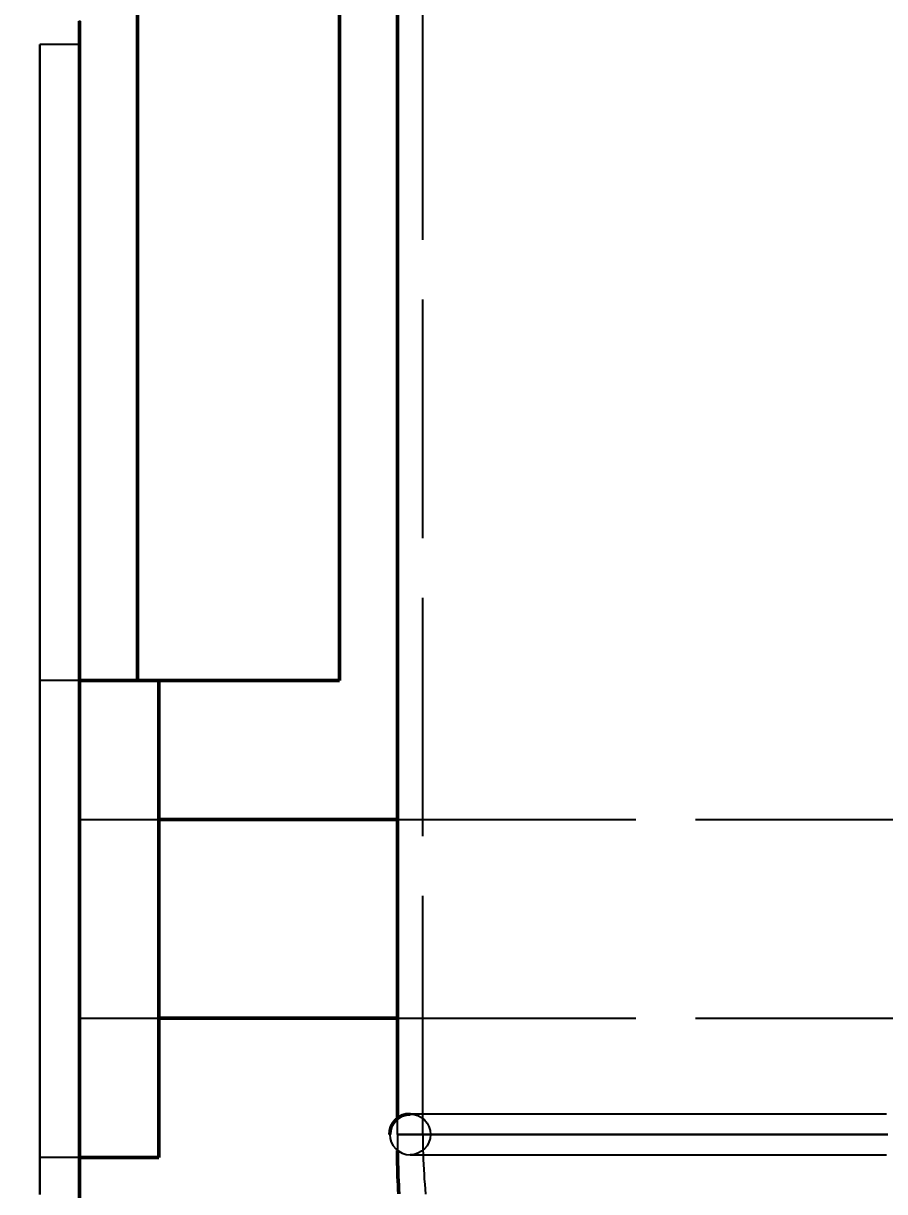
# Model space of a CAD drawing. Header units: millimetres. Extents: x 0 to 594, y 0 to 420.
# Drawn here: x 71.29 to 82.13, y 266.57 to 281.26 of the extents above; entities that cross this region are included whole.
import ezdxf

# ---------------------------------------------------------------- set-up
doc = ezdxf.new("R2010")
doc.units = ezdxf.units.MM
doc.linetypes.add('ISO02-TRAZOS', pattern=[3.75, 3, -0.75])
for name, color, linetype, lineweight in [('01-VISIBLE', 7, 'CONTINUOUS', 50), ('02-OCULTA', 4, 'ISO02-TRAZOS', 25), ('04-COTA', 3, 'CONTINUOUS', 25)]:
    doc.layers.add(name, color=color, linetype=linetype, lineweight=lineweight)
doc.styles.add('ISO3098', font='isocpeur.ttf')
doc.dimstyles.new('FLAMA-ISO', dxfattribs={"dimtxt": 3.5, "dimasz": 3, "dimexe": 2, "dimexo": 1, "dimgap": 1, "dimtad": 1, "dimdec": 1, "dimtxsty": 'ISO3098', "dimcen": 2.5, "dimclrd": 3, "dimclre": 3, "dimclrt": 3, "dimazin": 3, "dimtfac": 1, "dimtmove": 0, "dimatfit": 3, "dimlwd": 25, "dimlwe": 25})

msp = doc.modelspace()

# ---------------------------------------------------------------- linework, layer by layer
at = {"layer": '01-VISIBLE'}
for p, q in [((76, 267.49), (76, 287.74)), ((72.73, 273), (72.73, 287.7)), ((75.27, 273), (75.27, 287.7)), ((73, 273), (72, 273)), ((73, 271.25), (76, 271.25)), ((73, 268.75), (76, 268.75)), ((73, 267), (72, 267))]:
    msp.add_line(p, q, dxfattribs=at)
for points in [[(72, 266.494), (72, 266.588), (72, 266.682), (72, 266.776), (72, 266.871), (72, 266.965), (72, 267.059), (72, 267.153), (72, 267.248), (72, 267.342), (72, 267.436), (72, 267.53), (72, 267.625), (72, 267.719), (72, 267.813), (72, 267.907), (72, 268.002), (72, 268.096), (72, 268.19), (72, 268.284), (72, 268.379), (72, 268.473), (72, 268.567), (72, 268.661), (72, 268.756), (72, 268.85), (72, 268.944), (72, 269.038), (72, 269.133), (72, 269.227), (72, 269.321), (72, 269.415), (72, 269.51), (72, 269.604), (72, 269.698), (72, 269.792), (72, 269.887), (72, 269.981), (72, 270.075), (72, 270.169), (72, 270.264), (72, 270.358), (72, 270.452), (72, 270.546), (72, 270.641), (72, 270.735), (72, 270.829), (72, 270.923), (72, 271.018), (72, 271.112), (72, 271.206), (72, 271.3), (72, 271.395), (72, 271.489), (72, 271.583), (72, 271.677), (72, 271.772), (72, 271.866), (72, 271.96), (72, 272.054), (72, 272.149), (72, 272.243), (72, 272.337), (72, 272.431), (72, 272.526), (72, 272.62), (72, 272.714), (72, 272.808), (72, 272.903), (72, 272.997), (72, 273.091), (72, 273.185), (72, 273.28), (72, 273.374), (72, 273.468), (72, 273.562), (72, 273.657), (72, 273.751), (72, 273.845), (72, 273.939), (72, 274.034), (72, 274.128), (72, 274.222), (72, 274.316), (72, 274.411), (72, 274.505), (72, 274.599), (72, 274.693), (72, 274.788), (72, 274.882), (72, 274.976), (72, 275.07), (72, 275.165), (72, 275.259), (72, 275.353), (72, 275.447), (72, 275.542), (72, 275.636), (72, 275.73), (72, 275.824), (72, 275.919), (72, 276.013), (72, 276.107), (72, 276.201), (72, 276.296), (72, 276.39), (72, 276.484), (72, 276.578), (72, 276.673), (72, 276.767), (72, 276.861), (72, 276.955), (72, 277.05), (72, 277.144), (72, 277.238), (72, 277.332), (72, 277.427), (72, 277.521), (72, 277.615), (72, 277.709), (72, 277.804), (72, 277.898), (72, 277.992), (72, 278.086), (72, 278.181), (72, 278.275), (72, 278.369), (72, 278.463), (72, 278.558), (72, 278.652), (72, 278.746), (72, 278.84), (72, 278.935), (72, 279.029), (72, 279.123), (72, 279.217), (72, 279.312), (72, 279.406), (72, 279.5), (72, 279.594), (72, 279.689), (72, 279.783), (72, 279.877), (72, 279.971), (72, 280.066), (72, 280.16), (72, 280.254), (72, 280.348), (72, 280.443), (72, 280.537), (72, 280.631), (72, 280.725), (72, 280.82), (72, 280.914), (72, 281.008), (72, 281.102), (72, 281.197), (72, 281.291)], [(72.73, 273), (72.781, 273), (72.832, 273), (72.882, 273), (72.933, 273), (72.984, 273), (73.035, 273), (73.086, 273), (73.136, 273), (73.187, 273), (73.238, 273), (73.289, 273), (73.34, 273), (73.39, 273), (73.441, 273), (73.492, 273), (73.543, 273), (73.594, 273), (73.644, 273), (73.695, 273), (73.746, 273), (73.797, 273), (73.848, 273), (73.898, 273), (73.949, 273), (74, 273), (74.051, 273), (74.102, 273), (74.152, 273), (74.203, 273), (74.254, 273), (74.305, 273), (74.356, 273), (74.406, 273), (74.457, 273), (74.508, 273), (74.559, 273), (74.61, 273), (74.66, 273), (74.711, 273), (74.762, 273), (74.813, 273), (74.864, 273), (74.914, 273), (74.965, 273), (75.016, 273), (75.067, 273), (75.118, 273), (75.168, 273), (75.219, 273), (75.27, 273)], [(73, 267), (73, 267.05), (73, 267.1), (73, 267.15), (73, 267.2), (73, 267.25), (73, 267.3), (73, 267.35), (73, 267.4), (73, 267.45), (73, 267.5), (73, 267.55), (73, 267.6), (73, 267.65), (73, 267.7), (73, 267.75), (73, 267.8), (73, 267.85), (73, 267.9), (73, 267.95), (73, 268), (73, 268.05), (73, 268.1), (73, 268.15), (73, 268.2), (73, 268.25), (73, 268.3), (73, 268.35), (73, 268.4), (73, 268.45), (73, 268.5), (73, 268.55), (73, 268.6), (73, 268.65), (73, 268.7), (73, 268.75), (73, 268.8), (73, 268.85), (73, 268.9), (73, 268.95), (73, 269), (73, 269.05), (73, 269.1), (73, 269.15), (73, 269.2), (73, 269.25), (73, 269.3), (73, 269.35), (73, 269.4), (73, 269.45), (73, 269.5), (73, 269.55), (73, 269.6), (73, 269.65), (73, 269.7), (73, 269.75), (73, 269.8), (73, 269.85), (73, 269.9), (73, 269.95), (73, 270), (73, 270.05), (73, 270.1), (73, 270.15), (73, 270.2), (73, 270.25), (73, 270.3), (73, 270.35), (73, 270.4), (73, 270.45), (73, 270.5), (73, 270.55), (73, 270.6), (73, 270.65), (73, 270.7), (73, 270.75), (73, 270.8), (73, 270.85), (73, 270.9), (73, 270.95), (73, 271), (73, 271.05), (73, 271.1), (73, 271.15), (73, 271.2), (73, 271.25), (73, 271.3), (73, 271.35), (73, 271.4), (73, 271.45), (73, 271.5), (73, 271.55), (73, 271.6), (73, 271.65), (73, 271.7), (73, 271.75), (73, 271.8), (73, 271.85), (73, 271.9), (73, 271.95), (73, 272), (73, 272.05), (73, 272.1), (73, 272.15), (73, 272.2), (73, 272.25), (73, 272.3), (73, 272.35), (73, 272.4), (73, 272.45), (73, 272.5), (73, 272.55), (73, 272.6), (73, 272.65), (73, 272.7), (73, 272.75), (73, 272.8), (73, 272.85), (73, 272.9), (73, 272.95), (73, 273)], [(76.16, 267.546), (76.11, 267.541), (76.062, 267.527), (76.018, 267.503), (75.979, 267.471), (75.947, 267.432), (75.923, 267.388), (75.909, 267.34), (75.904, 267.29)], [(76.001, 267.089), (76.002, 267.034), (76.002, 266.979), (76.003, 266.925), (76.004, 266.87), (76.006, 266.815), (76.007, 266.76), (76.01, 266.705), (76.012, 266.651), (76.016, 266.596), (76.02, 266.541)]]:
    msp.add_lwpolyline(points, dxfattribs=at)
at = {"layer": '02-OCULTA'}
for p, q in [((76.32, 267.29), (76.32, 344.3)), ((72, 281), (71.5, 281)), ((72, 273), (71.5, 273)), ((72, 271.25), (73, 271.25)), ((76, 271.25), (115, 271.25)), ((72, 268.75), (73, 268.75)), ((76, 268.75), (115, 268.75)), ((76, 267.29), (76, 267.49)), ((72, 267), (71.5, 267))]:
    msp.add_line(p, q, dxfattribs=at)
for points in [[(72, 281.3), (72, 281.2), (72, 281.1), (72, 281), (72, 280.9), (72, 280.8), (72, 280.7), (72, 280.6), (72, 280.5), (72, 280.4), (72, 280.3), (72, 280.2), (72, 280.1), (72, 280), (72, 279.9), (72, 279.8), (72, 279.7), (72, 279.6), (72, 279.5), (72, 279.4), (72, 279.3), (72, 279.2), (72, 279.1), (72, 279), (72, 278.9), (72, 278.8), (72, 278.7), (72, 278.6), (72, 278.5), (72, 278.4), (72, 278.3), (72, 278.2), (72, 278.1), (72, 278), (72, 277.9), (72, 277.8), (72, 277.7), (72, 277.6), (72, 277.5), (72, 277.4), (72, 277.3), (72, 277.2), (72, 277.1), (72, 277), (72, 276.9), (72, 276.8), (72, 276.7), (72, 276.6), (72, 276.5), (72, 276.4), (72, 276.3), (72, 276.2), (72, 276.1), (72, 276), (72, 275.9), (72, 275.8), (72, 275.7), (72, 275.6), (72, 275.5), (72, 275.4), (72, 275.3), (72, 275.2), (72, 275.1), (72, 275), (72, 274.9), (72, 274.8), (72, 274.7), (72, 274.6), (72, 274.5), (72, 274.4), (72, 274.3), (72, 274.2), (72, 274.1), (72, 274), (72, 273.9), (72, 273.8), (72, 273.7), (72, 273.6), (72, 273.5), (72, 273.4), (72, 273.3), (72, 273.2), (72, 273.1), (72, 273), (72, 272.9), (72, 272.8), (72, 272.7), (72, 272.6), (72, 272.5), (72, 272.4), (72, 272.3), (72, 272.2), (72, 272.1), (72, 272), (72, 271.9), (72, 271.8), (72, 271.7), (72, 271.6), (72, 271.5), (72, 271.4), (72, 271.3), (72, 271.2), (72, 271.1), (72, 271), (72, 270.9), (72, 270.8), (72, 270.7), (72, 270.6), (72, 270.5), (72, 270.4), (72, 270.3), (72, 270.2), (72, 270.1), (72, 270), (72, 269.9), (72, 269.8), (72, 269.7), (72, 269.6), (72, 269.5), (72, 269.4), (72, 269.3), (72, 269.2), (72, 269.1), (72, 269), (72, 268.9), (72, 268.8), (72, 268.7), (72, 268.6), (72, 268.5), (72, 268.4), (72, 268.3), (72, 268.2), (72, 268.1), (72, 268), (72, 267.9), (72, 267.8), (72, 267.7), (72, 267.6), (72, 267.5), (72, 267.4), (72, 267.3), (72, 267.2), (72, 267.1), (72, 267), (72, 266.9), (72, 266.8), (72, 266.7), (72, 266.6), (72, 266.5)], [(71.5, 266.535), (71.5, 266.59), (71.5, 266.645), (71.5, 266.7), (71.5, 266.755), (71.5, 266.81), (71.5, 266.865), (71.5, 266.92), (71.5, 266.975), (71.5, 267.03), (71.5, 267.085), (71.5, 267.14), (71.5, 267.195), (71.5, 267.25), (71.5, 267.305), (71.5, 267.36), (71.5, 267.415), (71.5, 267.47), (71.5, 267.525), (71.5, 267.58), (71.5, 267.635), (71.5, 267.69), (71.5, 267.745), (71.5, 267.8), (71.5, 267.855), (71.5, 267.91), (71.5, 267.965), (71.5, 268.02), (71.5, 268.075), (71.5, 268.13), (71.5, 268.185), (71.5, 268.24), (71.5, 268.295), (71.5, 268.35), (71.5, 268.405), (71.5, 268.46), (71.5, 268.515), (71.5, 268.57), (71.5, 268.625), (71.5, 268.68), (71.5, 268.735), (71.5, 268.79), (71.5, 268.845), (71.5, 268.9), (71.5, 268.955), (71.5, 269.01), (71.5, 269.065), (71.5, 269.12), (71.5, 269.175), (71.5, 269.23), (71.5, 269.285), (71.5, 269.34), (71.5, 269.395), (71.5, 269.45), (71.5, 269.505), (71.5, 269.56), (71.5, 269.615), (71.5, 269.67), (71.5, 269.725), (71.5, 269.78), (71.5, 269.835), (71.5, 269.89), (71.5, 269.945), (71.5, 270), (71.5, 270.055), (71.5, 270.11), (71.5, 270.165), (71.5, 270.22), (71.5, 270.275), (71.5, 270.33), (71.5, 270.385), (71.5, 270.44), (71.5, 270.495), (71.5, 270.55), (71.5, 270.605), (71.5, 270.66), (71.5, 270.715), (71.5, 270.77), (71.5, 270.825), (71.5, 270.88), (71.5, 270.935), (71.5, 270.99), (71.5, 271.045), (71.5, 271.1), (71.5, 271.155), (71.5, 271.21), (71.5, 271.265), (71.5, 271.32), (71.5, 271.375), (71.5, 271.43), (71.5, 271.485), (71.5, 271.54), (71.5, 271.595), (71.5, 271.65), (71.5, 271.705), (71.5, 271.76), (71.5, 271.815), (71.5, 271.87), (71.5, 271.925), (71.5, 271.98), (71.5, 272.035), (71.5, 272.09), (71.5, 272.145), (71.5, 272.2), (71.5, 272.255), (71.5, 272.31), (71.5, 272.365), (71.5, 272.42), (71.5, 272.475), (71.5, 272.53), (71.5, 272.585), (71.5, 272.64), (71.5, 272.695), (71.5, 272.75), (71.5, 272.805), (71.5, 272.86), (71.5, 272.915), (71.5, 272.97), (71.5, 273.025), (71.5, 273.08), (71.5, 273.135), (71.5, 273.19), (71.5, 273.245), (71.5, 273.3), (71.5, 273.355), (71.5, 273.41), (71.5, 273.465), (71.5, 273.52), (71.5, 273.575), (71.5, 273.63), (71.5, 273.685), (71.5, 273.74), (71.5, 273.795), (71.5, 273.85), (71.5, 273.905), (71.5, 273.96), (71.5, 274.015), (71.5, 274.07), (71.5, 274.125), (71.5, 274.18), (71.5, 274.235), (71.5, 274.29), (71.5, 274.345), (71.5, 274.4), (71.5, 274.455), (71.5, 274.51), (71.5, 274.565), (71.5, 274.62), (71.5, 274.675), (71.5, 274.73), (71.5, 274.785), (71.5, 274.84), (71.5, 274.895), (71.5, 274.95), (71.5, 275.005), (71.5, 275.06), (71.5, 275.115), (71.5, 275.17), (71.5, 275.225), (71.5, 275.28), (71.5, 275.335), (71.5, 275.39), (71.5, 275.445), (71.5, 275.5), (71.5, 275.555), (71.5, 275.61), (71.5, 275.665), (71.5, 275.72), (71.5, 275.775), (71.5, 275.83), (71.5, 275.885), (71.5, 275.94), (71.5, 275.995), (71.5, 276.05), (71.5, 276.105), (71.5, 276.16), (71.5, 276.215), (71.5, 276.27), (71.5, 276.325), (71.5, 276.38), (71.5, 276.435), (71.5, 276.49), (71.5, 276.545), (71.5, 276.6), (71.5, 276.655), (71.5, 276.71), (71.5, 276.765), (71.5, 276.82), (71.5, 276.875), (71.5, 276.93), (71.5, 276.985), (71.5, 277.04), (71.5, 277.095), (71.5, 277.15), (71.5, 277.205), (71.5, 277.26), (71.5, 277.315), (71.5, 277.37), (71.5, 277.425), (71.5, 277.48), (71.5, 277.535), (71.5, 277.59), (71.5, 277.645), (71.5, 277.7), (71.5, 277.755), (71.5, 277.81), (71.5, 277.865), (71.5, 277.92), (71.5, 277.975), (71.5, 278.03), (71.5, 278.085), (71.5, 278.14), (71.5, 278.195), (71.5, 278.25), (71.5, 278.305), (71.5, 278.36), (71.5, 278.415), (71.5, 278.47), (71.5, 278.525), (71.5, 278.58), (71.5, 278.635), (71.5, 278.69), (71.5, 278.745), (71.5, 278.8), (71.5, 278.855), (71.5, 278.91), (71.5, 278.965), (71.5, 279.02), (71.5, 279.075), (71.5, 279.13), (71.5, 279.185), (71.5, 279.24), (71.5, 279.295), (71.5, 279.35), (71.5, 279.405), (71.5, 279.46), (71.5, 279.515), (71.5, 279.57), (71.5, 279.625), (71.5, 279.68), (71.5, 279.735), (71.5, 279.79), (71.5, 279.845), (71.5, 279.9), (71.5, 279.955), (71.5, 280.01), (71.5, 280.065), (71.5, 280.12), (71.5, 280.175), (71.5, 280.23), (71.5, 280.285), (71.5, 280.34), (71.5, 280.395), (71.5, 280.45), (71.5, 280.505), (71.5, 280.56), (71.5, 280.615), (71.5, 280.67), (71.5, 280.725), (71.5, 280.78), (71.5, 280.835), (71.5, 280.89), (71.5, 280.945), (71.5, 281)], [(71.5, 281), (71.5, 280.945), (71.5, 280.89), (71.5, 280.835), (71.5, 280.78), (71.5, 280.725), (71.5, 280.67), (71.5, 280.615), (71.5, 280.56), (71.5, 280.505), (71.5, 280.45), (71.5, 280.395), (71.5, 280.34), (71.5, 280.285), (71.5, 280.23), (71.5, 280.175), (71.5, 280.12), (71.5, 280.065), (71.5, 280.01), (71.5, 279.955), (71.5, 279.9), (71.5, 279.845), (71.5, 279.79), (71.5, 279.735), (71.5, 279.68), (71.5, 279.625), (71.5, 279.57), (71.5, 279.515), (71.5, 279.46), (71.5, 279.405), (71.5, 279.35), (71.5, 279.295), (71.5, 279.24), (71.5, 279.185), (71.5, 279.13), (71.5, 279.075), (71.5, 279.02), (71.5, 278.965), (71.5, 278.91), (71.5, 278.855), (71.5, 278.8), (71.5, 278.745), (71.5, 278.69), (71.5, 278.635), (71.5, 278.58), (71.5, 278.525), (71.5, 278.47), (71.5, 278.415), (71.5, 278.36), (71.5, 278.305), (71.5, 278.25), (71.5, 278.195), (71.5, 278.14), (71.5, 278.085), (71.5, 278.03), (71.5, 277.975), (71.5, 277.92), (71.5, 277.865), (71.5, 277.81), (71.5, 277.755), (71.5, 277.7), (71.5, 277.645), (71.5, 277.59), (71.5, 277.535), (71.5, 277.48), (71.5, 277.425), (71.5, 277.37), (71.5, 277.315), (71.5, 277.26), (71.5, 277.205), (71.5, 277.15), (71.5, 277.095), (71.5, 277.04), (71.5, 276.985), (71.5, 276.93), (71.5, 276.875), (71.5, 276.82), (71.5, 276.765), (71.5, 276.71), (71.5, 276.655), (71.5, 276.6), (71.5, 276.545), (71.5, 276.49), (71.5, 276.435), (71.5, 276.38), (71.5, 276.325), (71.5, 276.27), (71.5, 276.215), (71.5, 276.16), (71.5, 276.105), (71.5, 276.05), (71.5, 275.995), (71.5, 275.94), (71.5, 275.885), (71.5, 275.83), (71.5, 275.775), (71.5, 275.72), (71.5, 275.665), (71.5, 275.61), (71.5, 275.555), (71.5, 275.5), (71.5, 275.445), (71.5, 275.39), (71.5, 275.335), (71.5, 275.28), (71.5, 275.225), (71.5, 275.17), (71.5, 275.115), (71.5, 275.06), (71.5, 275.005), (71.5, 274.95), (71.5, 274.895), (71.5, 274.84), (71.5, 274.785), (71.5, 274.73), (71.5, 274.675), (71.5, 274.62), (71.5, 274.565), (71.5, 274.51), (71.5, 274.455), (71.5, 274.4), (71.5, 274.345), (71.5, 274.29), (71.5, 274.235), (71.5, 274.18), (71.5, 274.125), (71.5, 274.07), (71.5, 274.015), (71.5, 273.96), (71.5, 273.905), (71.5, 273.85), (71.5, 273.795), (71.5, 273.74), (71.5, 273.685), (71.5, 273.63), (71.5, 273.575), (71.5, 273.52), (71.5, 273.465), (71.5, 273.41), (71.5, 273.355), (71.5, 273.3), (71.5, 273.245), (71.5, 273.19), (71.5, 273.135), (71.5, 273.08), (71.5, 273.025), (71.5, 272.97), (71.5, 272.915), (71.5, 272.86), (71.5, 272.805), (71.5, 272.75), (71.5, 272.695), (71.5, 272.64), (71.5, 272.585), (71.5, 272.53), (71.5, 272.475), (71.5, 272.42), (71.5, 272.365), (71.5, 272.31), (71.5, 272.255), (71.5, 272.2), (71.5, 272.145), (71.5, 272.09), (71.5, 272.035), (71.5, 271.98), (71.5, 271.925), (71.5, 271.87), (71.5, 271.815), (71.5, 271.76), (71.5, 271.705), (71.5, 271.65), (71.5, 271.595), (71.5, 271.54), (71.5, 271.485), (71.5, 271.43), (71.5, 271.375), (71.5, 271.32), (71.5, 271.265), (71.5, 271.21), (71.5, 271.155), (71.5, 271.1), (71.5, 271.045), (71.5, 270.99), (71.5, 270.935), (71.5, 270.88), (71.5, 270.825), (71.5, 270.77), (71.5, 270.715), (71.5, 270.66), (71.5, 270.605), (71.5, 270.55), (71.5, 270.495), (71.5, 270.44), (71.5, 270.385), (71.5, 270.33), (71.5, 270.275), (71.5, 270.22), (71.5, 270.165), (71.5, 270.11), (71.5, 270.055), (71.5, 270), (71.5, 269.945), (71.5, 269.89), (71.5, 269.835), (71.5, 269.78), (71.5, 269.725), (71.5, 269.67), (71.5, 269.615), (71.5, 269.56), (71.5, 269.505), (71.5, 269.45), (71.5, 269.395), (71.5, 269.34), (71.5, 269.285), (71.5, 269.23), (71.5, 269.175), (71.5, 269.12), (71.5, 269.065), (71.5, 269.01), (71.5, 268.955), (71.5, 268.9), (71.5, 268.845), (71.5, 268.79), (71.5, 268.735), (71.5, 268.68), (71.5, 268.625), (71.5, 268.57), (71.5, 268.515), (71.5, 268.46), (71.5, 268.405), (71.5, 268.35), (71.5, 268.295), (71.5, 268.24), (71.5, 268.185), (71.5, 268.13), (71.5, 268.075), (71.5, 268.02), (71.5, 267.965), (71.5, 267.91), (71.5, 267.855), (71.5, 267.8), (71.5, 267.745), (71.5, 267.69), (71.5, 267.635), (71.5, 267.58), (71.5, 267.525), (71.5, 267.47), (71.5, 267.415), (71.5, 267.36), (71.5, 267.305), (71.5, 267.25), (71.5, 267.195), (71.5, 267.14), (71.5, 267.085), (71.5, 267.03), (71.5, 266.975), (71.5, 266.92), (71.5, 266.865), (71.5, 266.81), (71.5, 266.755), (71.5, 266.7), (71.5, 266.645), (71.5, 266.59), (71.5, 266.535)], [(72, 266.535), (72, 266.59), (72, 266.645), (72, 266.7), (72, 266.755), (72, 266.81), (72, 266.865), (72, 266.92), (72, 266.975), (72, 267.03), (72, 267.085), (72, 267.14), (72, 267.195), (72, 267.25), (72, 267.305), (72, 267.36), (72, 267.415), (72, 267.47), (72, 267.525), (72, 267.58), (72, 267.635), (72, 267.69), (72, 267.745), (72, 267.8), (72, 267.855), (72, 267.91), (72, 267.965), (72, 268.02), (72, 268.075), (72, 268.13), (72, 268.185), (72, 268.24), (72, 268.295), (72, 268.35), (72, 268.405), (72, 268.46), (72, 268.515), (72, 268.57), (72, 268.625), (72, 268.68), (72, 268.735), (72, 268.79), (72, 268.845), (72, 268.9), (72, 268.955), (72, 269.01), (72, 269.065), (72, 269.12), (72, 269.175), (72, 269.23), (72, 269.285), (72, 269.34), (72, 269.395), (72, 269.45), (72, 269.505), (72, 269.56), (72, 269.615), (72, 269.67), (72, 269.725), (72, 269.78), (72, 269.835), (72, 269.89), (72, 269.945), (72, 270), (72, 270.055), (72, 270.11), (72, 270.165), (72, 270.22), (72, 270.275), (72, 270.33), (72, 270.385), (72, 270.44), (72, 270.495), (72, 270.55), (72, 270.605), (72, 270.66), (72, 270.715), (72, 270.77), (72, 270.825), (72, 270.88), (72, 270.935), (72, 270.99), (72, 271.045), (72, 271.1), (72, 271.155), (72, 271.21), (72, 271.265), (72, 271.32), (72, 271.375), (72, 271.43), (72, 271.485), (72, 271.54), (72, 271.595), (72, 271.65), (72, 271.705), (72, 271.76), (72, 271.815), (72, 271.87), (72, 271.925), (72, 271.98), (72, 272.035), (72, 272.09), (72, 272.145), (72, 272.2), (72, 272.255), (72, 272.31), (72, 272.365), (72, 272.42), (72, 272.475), (72, 272.53), (72, 272.585), (72, 272.64), (72, 272.695), (72, 272.75), (72, 272.805), (72, 272.86), (72, 272.915), (72, 272.97), (72, 273.025), (72, 273.08), (72, 273.135), (72, 273.19), (72, 273.245), (72, 273.3), (72, 273.355), (72, 273.41), (72, 273.465), (72, 273.52), (72, 273.575), (72, 273.63), (72, 273.685), (72, 273.74), (72, 273.795), (72, 273.85), (72, 273.905), (72, 273.96), (72, 274.015), (72, 274.07), (72, 274.125), (72, 274.18), (72, 274.235), (72, 274.29), (72, 274.345), (72, 274.4), (72, 274.455), (72, 274.51), (72, 274.565), (72, 274.62), (72, 274.675), (72, 274.73), (72, 274.785), (72, 274.84), (72, 274.895), (72, 274.95), (72, 275.005), (72, 275.06), (72, 275.115), (72, 275.17), (72, 275.225), (72, 275.28), (72, 275.335), (72, 275.39), (72, 275.445), (72, 275.5), (72, 275.555), (72, 275.61), (72, 275.665), (72, 275.72), (72, 275.775), (72, 275.83), (72, 275.885), (72, 275.94), (72, 275.995), (72, 276.05), (72, 276.105), (72, 276.16), (72, 276.215), (72, 276.27), (72, 276.325), (72, 276.38), (72, 276.435), (72, 276.49), (72, 276.545), (72, 276.6), (72, 276.655), (72, 276.71), (72, 276.765), (72, 276.82), (72, 276.875), (72, 276.93), (72, 276.985), (72, 277.04), (72, 277.095), (72, 277.15), (72, 277.205), (72, 277.26), (72, 277.315), (72, 277.37), (72, 277.425), (72, 277.48), (72, 277.535), (72, 277.59), (72, 277.645), (72, 277.7), (72, 277.755), (72, 277.81), (72, 277.865), (72, 277.92), (72, 277.975), (72, 278.03), (72, 278.085), (72, 278.14), (72, 278.195), (72, 278.25), (72, 278.305), (72, 278.36), (72, 278.415), (72, 278.47), (72, 278.525), (72, 278.58), (72, 278.635), (72, 278.69), (72, 278.745), (72, 278.8), (72, 278.855), (72, 278.91), (72, 278.965), (72, 279.02), (72, 279.075), (72, 279.13), (72, 279.185), (72, 279.24), (72, 279.295), (72, 279.35), (72, 279.405), (72, 279.46), (72, 279.515), (72, 279.57), (72, 279.625), (72, 279.68), (72, 279.735), (72, 279.79), (72, 279.845), (72, 279.9), (72, 279.955), (72, 280.01), (72, 280.065), (72, 280.12), (72, 280.175), (72, 280.23), (72, 280.285), (72, 280.34), (72, 280.395), (72, 280.45), (72, 280.505), (72, 280.56), (72, 280.615), (72, 280.67), (72, 280.725), (72, 280.78), (72, 280.835), (72, 280.89), (72, 280.945), (72, 281)], [(72, 281), (72, 280.945), (72, 280.89), (72, 280.835), (72, 280.78), (72, 280.725), (72, 280.67), (72, 280.615), (72, 280.56), (72, 280.505), (72, 280.45), (72, 280.395), (72, 280.34), (72, 280.285), (72, 280.23), (72, 280.175), (72, 280.12), (72, 280.065), (72, 280.01), (72, 279.955), (72, 279.9), (72, 279.845), (72, 279.79), (72, 279.735), (72, 279.68), (72, 279.625), (72, 279.57), (72, 279.515), (72, 279.46), (72, 279.405), (72, 279.35), (72, 279.295), (72, 279.24), (72, 279.185), (72, 279.13), (72, 279.075), (72, 279.02), (72, 278.965), (72, 278.91), (72, 278.855), (72, 278.8), (72, 278.745), (72, 278.69), (72, 278.635), (72, 278.58), (72, 278.525), (72, 278.47), (72, 278.415), (72, 278.36), (72, 278.305), (72, 278.25), (72, 278.195), (72, 278.14), (72, 278.085), (72, 278.03), (72, 277.975), (72, 277.92), (72, 277.865), (72, 277.81), (72, 277.755), (72, 277.7), (72, 277.645), (72, 277.59), (72, 277.535), (72, 277.48), (72, 277.425), (72, 277.37), (72, 277.315), (72, 277.26), (72, 277.205), (72, 277.15), (72, 277.095), (72, 277.04), (72, 276.985), (72, 276.93), (72, 276.875), (72, 276.82), (72, 276.765), (72, 276.71), (72, 276.655), (72, 276.6), (72, 276.545), (72, 276.49), (72, 276.435), (72, 276.38), (72, 276.325), (72, 276.27), (72, 276.215), (72, 276.16), (72, 276.105), (72, 276.05), (72, 275.995), (72, 275.94), (72, 275.885), (72, 275.83), (72, 275.775), (72, 275.72), (72, 275.665), (72, 275.61), (72, 275.555), (72, 275.5), (72, 275.445), (72, 275.39), (72, 275.335), (72, 275.28), (72, 275.225), (72, 275.17), (72, 275.115), (72, 275.06), (72, 275.005), (72, 274.95), (72, 274.895), (72, 274.84), (72, 274.785), (72, 274.73), (72, 274.675), (72, 274.62), (72, 274.565), (72, 274.51), (72, 274.455), (72, 274.4), (72, 274.345), (72, 274.29), (72, 274.235), (72, 274.18), (72, 274.125), (72, 274.07), (72, 274.015), (72, 273.96), (72, 273.905), (72, 273.85), (72, 273.795), (72, 273.74), (72, 273.685), (72, 273.63), (72, 273.575), (72, 273.52), (72, 273.465), (72, 273.41), (72, 273.355), (72, 273.3), (72, 273.245), (72, 273.19), (72, 273.135), (72, 273.08), (72, 273.025), (72, 272.97), (72, 272.915), (72, 272.86), (72, 272.805), (72, 272.75), (72, 272.695), (72, 272.64), (72, 272.585), (72, 272.53), (72, 272.475), (72, 272.42), (72, 272.365), (72, 272.31), (72, 272.255), (72, 272.2), (72, 272.145), (72, 272.09), (72, 272.035), (72, 271.98), (72, 271.925), (72, 271.87), (72, 271.815), (72, 271.76), (72, 271.705), (72, 271.65), (72, 271.595), (72, 271.54), (72, 271.485), (72, 271.43), (72, 271.375), (72, 271.32), (72, 271.265), (72, 271.21), (72, 271.155), (72, 271.1), (72, 271.045), (72, 270.99), (72, 270.935), (72, 270.88), (72, 270.825), (72, 270.77), (72, 270.715), (72, 270.66), (72, 270.605), (72, 270.55), (72, 270.495), (72, 270.44), (72, 270.385), (72, 270.33), (72, 270.275), (72, 270.22), (72, 270.165), (72, 270.11), (72, 270.055), (72, 270), (72, 269.945), (72, 269.89), (72, 269.835), (72, 269.78), (72, 269.725), (72, 269.67), (72, 269.615), (72, 269.56), (72, 269.505), (72, 269.45), (72, 269.395), (72, 269.34), (72, 269.285), (72, 269.23), (72, 269.175), (72, 269.12), (72, 269.065), (72, 269.01), (72, 268.955), (72, 268.9), (72, 268.845), (72, 268.79), (72, 268.735), (72, 268.68), (72, 268.625), (72, 268.57), (72, 268.515), (72, 268.46), (72, 268.405), (72, 268.35), (72, 268.295), (72, 268.24), (72, 268.185), (72, 268.13), (72, 268.075), (72, 268.02), (72, 267.965), (72, 267.91), (72, 267.855), (72, 267.8), (72, 267.745), (72, 267.69), (72, 267.635), (72, 267.58), (72, 267.525), (72, 267.47), (72, 267.415), (72, 267.36), (72, 267.305), (72, 267.25), (72, 267.195), (72, 267.14), (72, 267.085), (72, 267.03), (72, 266.975), (72, 266.92), (72, 266.865), (72, 266.81), (72, 266.755), (72, 266.7), (72, 266.645), (72, 266.59), (72, 266.535)], [(71.5, 267), (71.5, 267.05), (71.5, 267.1), (71.5, 267.15), (71.5, 267.2), (71.5, 267.25), (71.5, 267.3), (71.5, 267.35), (71.5, 267.4), (71.5, 267.45), (71.5, 267.5), (71.5, 267.55), (71.5, 267.6), (71.5, 267.65), (71.5, 267.7), (71.5, 267.75), (71.5, 267.8), (71.5, 267.85), (71.5, 267.9), (71.5, 267.95), (71.5, 268), (71.5, 268.05), (71.5, 268.1), (71.5, 268.15), (71.5, 268.2), (71.5, 268.25), (71.5, 268.3), (71.5, 268.35), (71.5, 268.4), (71.5, 268.45), (71.5, 268.5), (71.5, 268.55), (71.5, 268.6), (71.5, 268.65), (71.5, 268.7), (71.5, 268.75), (71.5, 268.8), (71.5, 268.85), (71.5, 268.9), (71.5, 268.95), (71.5, 269), (71.5, 269.05), (71.5, 269.1), (71.5, 269.15), (71.5, 269.2), (71.5, 269.25), (71.5, 269.3), (71.5, 269.35), (71.5, 269.4), (71.5, 269.45), (71.5, 269.5), (71.5, 269.55), (71.5, 269.6), (71.5, 269.65), (71.5, 269.7), (71.5, 269.75), (71.5, 269.8), (71.5, 269.85), (71.5, 269.9), (71.5, 269.95), (71.5, 270), (71.5, 270.05), (71.5, 270.1), (71.5, 270.15), (71.5, 270.2), (71.5, 270.25), (71.5, 270.3), (71.5, 270.35), (71.5, 270.4), (71.5, 270.45), (71.5, 270.5), (71.5, 270.55), (71.5, 270.6), (71.5, 270.65), (71.5, 270.7), (71.5, 270.75), (71.5, 270.8), (71.5, 270.85), (71.5, 270.9), (71.5, 270.95), (71.5, 271), (71.5, 271.05), (71.5, 271.1), (71.5, 271.15), (71.5, 271.2), (71.5, 271.25), (71.5, 271.3), (71.5, 271.35), (71.5, 271.4), (71.5, 271.45), (71.5, 271.5), (71.5, 271.55), (71.5, 271.6), (71.5, 271.65), (71.5, 271.7), (71.5, 271.75), (71.5, 271.8), (71.5, 271.85), (71.5, 271.9), (71.5, 271.95), (71.5, 272), (71.5, 272.05), (71.5, 272.1), (71.5, 272.15), (71.5, 272.2), (71.5, 272.25), (71.5, 272.3), (71.5, 272.35), (71.5, 272.4), (71.5, 272.45), (71.5, 272.5), (71.5, 272.55), (71.5, 272.6), (71.5, 272.65), (71.5, 272.7), (71.5, 272.75), (71.5, 272.8), (71.5, 272.85), (71.5, 272.9), (71.5, 272.95), (71.5, 273)], [(71.5, 273), (71.5, 272.95), (71.5, 272.9), (71.5, 272.85), (71.5, 272.8), (71.5, 272.75), (71.5, 272.7), (71.5, 272.65), (71.5, 272.6), (71.5, 272.55), (71.5, 272.5), (71.5, 272.45), (71.5, 272.4), (71.5, 272.35), (71.5, 272.3), (71.5, 272.25), (71.5, 272.2), (71.5, 272.15), (71.5, 272.1), (71.5, 272.05), (71.5, 272), (71.5, 271.95), (71.5, 271.9), (71.5, 271.85), (71.5, 271.8), (71.5, 271.75), (71.5, 271.7), (71.5, 271.65), (71.5, 271.6), (71.5, 271.55), (71.5, 271.5), (71.5, 271.45), (71.5, 271.4), (71.5, 271.35), (71.5, 271.3), (71.5, 271.25), (71.5, 271.2), (71.5, 271.15), (71.5, 271.1), (71.5, 271.05), (71.5, 271), (71.5, 270.95), (71.5, 270.9), (71.5, 270.85), (71.5, 270.8), (71.5, 270.75), (71.5, 270.7), (71.5, 270.65), (71.5, 270.6), (71.5, 270.55), (71.5, 270.5), (71.5, 270.45), (71.5, 270.4), (71.5, 270.35), (71.5, 270.3), (71.5, 270.25), (71.5, 270.2), (71.5, 270.15), (71.5, 270.1), (71.5, 270.05), (71.5, 270), (71.5, 269.95), (71.5, 269.9), (71.5, 269.85), (71.5, 269.8), (71.5, 269.75), (71.5, 269.7), (71.5, 269.65), (71.5, 269.6), (71.5, 269.55), (71.5, 269.5), (71.5, 269.45), (71.5, 269.4), (71.5, 269.35), (71.5, 269.3), (71.5, 269.25), (71.5, 269.2), (71.5, 269.15), (71.5, 269.1), (71.5, 269.05), (71.5, 269), (71.5, 268.95), (71.5, 268.9), (71.5, 268.85), (71.5, 268.8), (71.5, 268.75), (71.5, 268.7), (71.5, 268.65), (71.5, 268.6), (71.5, 268.55), (71.5, 268.5), (71.5, 268.45), (71.5, 268.4), (71.5, 268.35), (71.5, 268.3), (71.5, 268.25), (71.5, 268.2), (71.5, 268.15), (71.5, 268.1), (71.5, 268.05), (71.5, 268), (71.5, 267.95), (71.5, 267.9), (71.5, 267.85), (71.5, 267.8), (71.5, 267.75), (71.5, 267.7), (71.5, 267.65), (71.5, 267.6), (71.5, 267.55), (71.5, 267.5), (71.5, 267.45), (71.5, 267.4), (71.5, 267.35), (71.5, 267.3), (71.5, 267.25), (71.5, 267.2), (71.5, 267.15), (71.5, 267.1), (71.5, 267.05), (71.5, 267)], [(75.27, 273), (75.219, 273), (75.168, 273), (75.118, 273), (75.067, 273), (75.016, 273), (74.965, 273), (74.914, 273), (74.864, 273), (74.813, 273), (74.762, 273), (74.711, 273), (74.66, 273), (74.61, 273), (74.559, 273), (74.508, 273), (74.457, 273), (74.406, 273), (74.356, 273), (74.305, 273), (74.254, 273), (74.203, 273), (74.152, 273), (74.102, 273), (74.051, 273), (74, 273), (73.949, 273), (73.898, 273), (73.848, 273), (73.797, 273), (73.746, 273), (73.695, 273), (73.644, 273), (73.594, 273), (73.543, 273), (73.492, 273), (73.441, 273), (73.39, 273), (73.34, 273), (73.289, 273), (73.238, 273), (73.187, 273), (73.136, 273), (73.086, 273), (73.035, 273), (72.984, 273), (72.933, 273), (72.882, 273), (72.832, 273), (72.781, 273), (72.73, 273)], [(73, 273), (73, 272.95), (73, 272.9), (73, 272.85), (73, 272.8), (73, 272.75), (73, 272.7), (73, 272.65), (73, 272.6), (73, 272.55), (73, 272.5), (73, 272.45), (73, 272.4), (73, 272.35), (73, 272.3), (73, 272.25), (73, 272.2), (73, 272.15), (73, 272.1), (73, 272.05), (73, 272), (73, 271.95), (73, 271.9), (73, 271.85), (73, 271.8), (73, 271.75), (73, 271.7), (73, 271.65), (73, 271.6), (73, 271.55), (73, 271.5), (73, 271.45), (73, 271.4), (73, 271.35), (73, 271.3), (73, 271.25), (73, 271.2), (73, 271.15), (73, 271.1), (73, 271.05), (73, 271), (73, 270.95), (73, 270.9), (73, 270.85), (73, 270.8), (73, 270.75), (73, 270.7), (73, 270.65), (73, 270.6), (73, 270.55), (73, 270.5), (73, 270.45), (73, 270.4), (73, 270.35), (73, 270.3), (73, 270.25), (73, 270.2), (73, 270.15), (73, 270.1), (73, 270.05), (73, 270), (73, 269.95), (73, 269.9), (73, 269.85), (73, 269.8), (73, 269.75), (73, 269.7), (73, 269.65), (73, 269.6), (73, 269.55), (73, 269.5), (73, 269.45), (73, 269.4), (73, 269.35), (73, 269.3), (73, 269.25), (73, 269.2), (73, 269.15), (73, 269.1), (73, 269.05), (73, 269), (73, 268.95), (73, 268.9), (73, 268.85), (73, 268.8), (73, 268.75), (73, 268.7), (73, 268.65), (73, 268.6), (73, 268.55), (73, 268.5), (73, 268.45), (73, 268.4), (73, 268.35), (73, 268.3), (73, 268.25), (73, 268.2), (73, 268.15), (73, 268.1), (73, 268.05), (73, 268), (73, 267.95), (73, 267.9), (73, 267.85), (73, 267.8), (73, 267.75), (73, 267.7), (73, 267.65), (73, 267.6), (73, 267.55), (73, 267.5), (73, 267.45), (73, 267.4), (73, 267.35), (73, 267.3), (73, 267.25), (73, 267.2), (73, 267.15), (73, 267.1), (73, 267.05), (73, 267)], [(72, 271.25), (72, 271.2), (72, 271.15), (72, 271.1), (72, 271.05), (72, 271), (72, 270.95), (72, 270.9), (72, 270.85), (72, 270.8), (72, 270.75), (72, 270.7), (72, 270.65), (72, 270.6), (72, 270.55), (72, 270.5), (72, 270.45), (72, 270.4), (72, 270.35), (72, 270.3), (72, 270.25), (72, 270.2), (72, 270.15), (72, 270.1), (72, 270.05), (72, 270), (72, 269.95), (72, 269.9), (72, 269.85), (72, 269.8), (72, 269.75), (72, 269.7), (72, 269.65), (72, 269.6), (72, 269.55), (72, 269.5), (72, 269.45), (72, 269.4), (72, 269.35), (72, 269.3), (72, 269.25), (72, 269.2), (72, 269.15), (72, 269.1), (72, 269.05), (72, 269), (72, 268.95), (72, 268.9), (72, 268.85), (72, 268.8), (72, 268.75)], [(72, 268.75), (72, 268.8), (72, 268.85), (72, 268.9), (72, 268.95), (72, 269), (72, 269.05), (72, 269.1), (72, 269.15), (72, 269.2), (72, 269.25), (72, 269.3), (72, 269.35), (72, 269.4), (72, 269.45), (72, 269.5), (72, 269.55), (72, 269.6), (72, 269.65), (72, 269.7), (72, 269.75), (72, 269.8), (72, 269.85), (72, 269.9), (72, 269.95), (72, 270), (72, 270.05), (72, 270.1), (72, 270.15), (72, 270.2), (72, 270.25), (72, 270.3), (72, 270.35), (72, 270.4), (72, 270.45), (72, 270.5), (72, 270.55), (72, 270.6), (72, 270.65), (72, 270.7), (72, 270.75), (72, 270.8), (72, 270.85), (72, 270.9), (72, 270.95), (72, 271), (72, 271.05), (72, 271.1), (72, 271.15), (72, 271.2), (72, 271.25)], [(82.155, 267.546), (82.059, 267.546), (81.962, 267.546), (81.865, 267.546), (81.769, 267.546), (81.672, 267.546), (81.575, 267.546), (81.478, 267.546), (81.382, 267.546), (81.285, 267.546), (81.188, 267.546), (81.092, 267.546), (80.995, 267.546), (80.898, 267.546), (80.802, 267.546), (80.705, 267.546), (80.608, 267.546), (80.511, 267.546), (80.415, 267.546), (80.318, 267.546), (80.221, 267.546), (80.125, 267.546), (80.028, 267.546), (79.931, 267.546), (79.835, 267.546), (79.738, 267.546), (79.641, 267.546), (79.544, 267.546), (79.448, 267.546), (79.351, 267.546), (79.254, 267.546), (79.158, 267.546), (79.061, 267.546), (78.964, 267.546), (78.868, 267.546), (78.771, 267.546), (78.674, 267.546), (78.578, 267.546), (78.481, 267.546), (78.384, 267.546), (78.287, 267.546), (78.191, 267.546), (78.094, 267.546), (77.997, 267.546), (77.901, 267.546), (77.804, 267.546), (77.707, 267.546), (77.611, 267.546), (77.514, 267.546), (77.417, 267.546), (77.32, 267.546), (77.224, 267.546), (77.127, 267.546), (77.03, 267.546), (76.934, 267.546), (76.837, 267.546), (76.74, 267.546), (76.643, 267.546), (76.547, 267.546), (76.45, 267.546), (76.353, 267.546), (76.257, 267.546), (76.16, 267.546)], [(82.155, 267.546), (82.059, 267.546), (81.962, 267.546), (81.865, 267.546), (81.769, 267.546), (81.672, 267.546), (81.575, 267.546), (81.478, 267.546), (81.382, 267.546), (81.285, 267.546), (81.188, 267.546), (81.092, 267.546), (80.995, 267.546), (80.898, 267.546), (80.802, 267.546), (80.705, 267.546), (80.608, 267.546), (80.511, 267.546), (80.415, 267.546), (80.318, 267.546), (80.221, 267.546), (80.125, 267.546), (80.028, 267.546), (79.931, 267.546), (79.835, 267.546), (79.738, 267.546), (79.641, 267.546), (79.544, 267.546), (79.448, 267.546), (79.351, 267.546), (79.254, 267.546), (79.158, 267.546), (79.061, 267.546), (78.964, 267.546), (78.868, 267.546), (78.771, 267.546), (78.674, 267.546), (78.578, 267.546), (78.481, 267.546), (78.384, 267.546), (78.287, 267.546), (78.191, 267.546), (78.094, 267.546), (77.997, 267.546), (77.901, 267.546), (77.804, 267.546), (77.707, 267.546), (77.611, 267.546), (77.514, 267.546), (77.417, 267.546), (77.32, 267.546), (77.224, 267.546), (77.127, 267.546), (77.03, 267.546), (76.934, 267.546), (76.837, 267.546), (76.74, 267.546), (76.643, 267.546), (76.547, 267.546), (76.45, 267.546), (76.353, 267.546), (76.257, 267.546), (76.16, 267.546)], [(76.16, 267.546), (76.21, 267.541), (76.258, 267.527), (76.302, 267.503), (76.341, 267.471), (76.373, 267.432), (76.397, 267.388), (76.411, 267.34), (76.416, 267.29), (76.411, 267.24), (76.397, 267.192), (76.373, 267.148), (76.341, 267.109), (76.302, 267.077), (76.258, 267.053), (76.21, 267.039), (76.16, 267.034)], [(75.904, 267.29), (75.909, 267.24), (75.923, 267.192), (75.947, 267.148), (75.979, 267.109), (76.018, 267.077), (76.062, 267.053), (76.11, 267.039), (76.16, 267.034)], [(82.142, 267.29), (82.045, 267.29), (81.948, 267.29), (81.85, 267.29), (81.752, 267.29), (81.655, 267.29), (81.558, 267.29), (81.46, 267.29), (81.362, 267.29), (81.265, 267.29), (81.168, 267.29), (81.07, 267.29), (80.972, 267.29), (80.875, 267.29), (80.778, 267.29), (80.68, 267.29), (80.582, 267.29), (80.485, 267.29), (80.387, 267.29), (80.29, 267.29), (80.192, 267.29), (80.095, 267.29), (79.998, 267.29), (79.9, 267.29), (79.802, 267.29), (79.705, 267.29), (79.608, 267.29), (79.51, 267.29), (79.412, 267.29), (79.315, 267.29), (79.218, 267.29), (79.12, 267.29), (79.023, 267.29), (78.925, 267.29), (78.828, 267.29), (78.73, 267.29), (78.632, 267.29), (78.535, 267.29), (78.438, 267.29), (78.34, 267.29), (78.242, 267.29), (78.145, 267.29), (78.047, 267.29), (77.95, 267.29), (77.852, 267.29), (77.755, 267.29), (77.657, 267.29), (77.56, 267.29), (77.463, 267.29), (77.365, 267.29), (77.267, 267.29), (77.17, 267.29), (77.072, 267.29), (76.975, 267.29), (76.877, 267.29), (76.78, 267.29), (76.683, 267.29), (76.585, 267.29), (76.487, 267.29), (76.39, 267.29), (76.293, 267.29), (76.195, 267.29), (76.097, 267.29), (76, 267.29)], [(76, 267.29), (76.097, 267.29), (76.195, 267.29), (76.293, 267.29), (76.39, 267.29), (76.487, 267.29), (76.585, 267.29), (76.683, 267.29), (76.78, 267.29), (76.877, 267.29), (76.975, 267.29), (77.072, 267.29), (77.17, 267.29), (77.267, 267.29), (77.365, 267.29), (77.463, 267.29), (77.56, 267.29), (77.657, 267.29), (77.755, 267.29), (77.852, 267.29), (77.95, 267.29), (78.047, 267.29), (78.145, 267.29), (78.242, 267.29), (78.34, 267.29), (78.438, 267.29), (78.535, 267.29), (78.632, 267.29), (78.73, 267.29), (78.828, 267.29), (78.925, 267.29), (79.023, 267.29), (79.12, 267.29), (79.218, 267.29), (79.315, 267.29), (79.412, 267.29), (79.51, 267.29), (79.608, 267.29), (79.705, 267.29), (79.802, 267.29), (79.9, 267.29), (79.998, 267.29), (80.095, 267.29), (80.192, 267.29), (80.29, 267.29), (80.387, 267.29), (80.485, 267.29), (80.582, 267.29), (80.68, 267.29), (80.778, 267.29), (80.875, 267.29), (80.972, 267.29), (81.07, 267.29), (81.168, 267.29), (81.265, 267.29), (81.362, 267.29), (81.46, 267.29), (81.558, 267.29), (81.655, 267.29), (81.752, 267.29), (81.85, 267.29), (81.948, 267.29), (82.045, 267.29), (82.142, 267.29)], [(82.142, 267.29), (82.045, 267.29), (81.948, 267.29), (81.85, 267.29), (81.752, 267.29), (81.655, 267.29), (81.558, 267.29), (81.46, 267.29), (81.362, 267.29), (81.265, 267.29), (81.168, 267.29), (81.07, 267.29), (80.972, 267.29), (80.875, 267.29), (80.778, 267.29), (80.68, 267.29), (80.582, 267.29), (80.485, 267.29), (80.387, 267.29), (80.29, 267.29), (80.192, 267.29), (80.095, 267.29), (79.998, 267.29), (79.9, 267.29), (79.802, 267.29), (79.705, 267.29), (79.608, 267.29), (79.51, 267.29), (79.412, 267.29), (79.315, 267.29), (79.218, 267.29), (79.12, 267.29), (79.023, 267.29), (78.925, 267.29), (78.828, 267.29), (78.73, 267.29), (78.632, 267.29), (78.535, 267.29), (78.438, 267.29), (78.34, 267.29), (78.242, 267.29), (78.145, 267.29), (78.047, 267.29), (77.95, 267.29), (77.852, 267.29), (77.755, 267.29), (77.657, 267.29), (77.56, 267.29), (77.463, 267.29), (77.365, 267.29), (77.267, 267.29), (77.17, 267.29), (77.072, 267.29), (76.975, 267.29), (76.877, 267.29), (76.78, 267.29), (76.683, 267.29), (76.585, 267.29), (76.487, 267.29), (76.39, 267.29), (76.293, 267.29), (76.195, 267.29), (76.097, 267.29), (76, 267.29)], [(76, 267.29), (76.097, 267.29), (76.195, 267.29), (76.293, 267.29), (76.39, 267.29), (76.487, 267.29), (76.585, 267.29), (76.683, 267.29), (76.78, 267.29), (76.877, 267.29), (76.975, 267.29), (77.072, 267.29), (77.17, 267.29), (77.267, 267.29), (77.365, 267.29), (77.463, 267.29), (77.56, 267.29), (77.657, 267.29), (77.755, 267.29), (77.852, 267.29), (77.95, 267.29), (78.047, 267.29), (78.145, 267.29), (78.242, 267.29), (78.34, 267.29), (78.438, 267.29), (78.535, 267.29), (78.632, 267.29), (78.73, 267.29), (78.828, 267.29), (78.925, 267.29), (79.023, 267.29), (79.12, 267.29), (79.218, 267.29), (79.315, 267.29), (79.412, 267.29), (79.51, 267.29), (79.608, 267.29), (79.705, 267.29), (79.802, 267.29), (79.9, 267.29), (79.998, 267.29), (80.095, 267.29), (80.192, 267.29), (80.29, 267.29), (80.387, 267.29), (80.485, 267.29), (80.582, 267.29), (80.68, 267.29), (80.778, 267.29), (80.875, 267.29), (80.972, 267.29), (81.07, 267.29), (81.168, 267.29), (81.265, 267.29), (81.362, 267.29), (81.46, 267.29), (81.558, 267.29), (81.655, 267.29), (81.752, 267.29), (81.85, 267.29), (81.948, 267.29), (82.045, 267.29), (82.142, 267.29)], [(76, 267.29), (76, 267.256), (76.001, 267.223), (76.001, 267.189), (76.001, 267.156), (76.001, 267.122), (76.001, 267.089)], [(82.17, 267.29), (82.074, 267.29), (81.978, 267.29), (81.882, 267.29), (81.786, 267.29), (81.69, 267.29), (81.594, 267.29), (81.499, 267.29), (81.403, 267.29), (81.307, 267.29), (81.211, 267.29), (81.115, 267.29), (81.019, 267.29), (80.923, 267.29), (80.827, 267.29), (80.731, 267.29), (80.635, 267.29), (80.54, 267.29), (80.444, 267.29), (80.348, 267.29), (80.252, 267.29), (80.156, 267.29), (80.06, 267.29), (79.964, 267.29), (79.868, 267.29), (79.772, 267.29), (79.677, 267.29), (79.581, 267.29), (79.485, 267.29), (79.389, 267.29), (79.293, 267.29), (79.197, 267.29), (79.101, 267.29), (79.005, 267.29), (78.909, 267.29), (78.813, 267.29), (78.718, 267.29), (78.622, 267.29), (78.526, 267.29), (78.43, 267.29), (78.334, 267.29), (78.238, 267.29), (78.142, 267.29), (78.046, 267.29), (77.95, 267.29), (77.854, 267.29), (77.758, 267.29), (77.663, 267.29), (77.567, 267.29), (77.471, 267.29), (77.375, 267.29), (77.279, 267.29), (77.183, 267.29), (77.087, 267.29), (76.991, 267.29), (76.895, 267.29), (76.799, 267.29), (76.704, 267.29), (76.608, 267.29), (76.512, 267.29), (76.416, 267.29), (76.32, 267.29)], [(76.32, 267.29), (76.416, 267.29), (76.512, 267.29), (76.608, 267.29), (76.704, 267.29), (76.799, 267.29), (76.895, 267.29), (76.991, 267.29), (77.087, 267.29), (77.183, 267.29), (77.279, 267.29), (77.375, 267.29), (77.471, 267.29), (77.567, 267.29), (77.663, 267.29), (77.758, 267.29), (77.854, 267.29), (77.95, 267.29), (78.046, 267.29), (78.142, 267.29), (78.238, 267.29), (78.334, 267.29), (78.43, 267.29), (78.526, 267.29), (78.622, 267.29), (78.718, 267.29), (78.813, 267.29), (78.909, 267.29), (79.005, 267.29), (79.101, 267.29), (79.197, 267.29), (79.293, 267.29), (79.389, 267.29), (79.485, 267.29), (79.581, 267.29), (79.677, 267.29), (79.772, 267.29), (79.868, 267.29), (79.964, 267.29), (80.06, 267.29), (80.156, 267.29), (80.252, 267.29), (80.348, 267.29), (80.444, 267.29), (80.54, 267.29), (80.635, 267.29), (80.731, 267.29), (80.827, 267.29), (80.923, 267.29), (81.019, 267.29), (81.115, 267.29), (81.211, 267.29), (81.307, 267.29), (81.403, 267.29), (81.499, 267.29), (81.594, 267.29), (81.69, 267.29), (81.786, 267.29), (81.882, 267.29), (81.978, 267.29), (82.074, 267.29), (82.17, 267.29)], [(82.17, 267.29), (82.074, 267.29), (81.978, 267.29), (81.882, 267.29), (81.786, 267.29), (81.69, 267.29), (81.594, 267.29), (81.499, 267.29), (81.403, 267.29), (81.307, 267.29), (81.211, 267.29), (81.115, 267.29), (81.019, 267.29), (80.923, 267.29), (80.827, 267.29), (80.731, 267.29), (80.635, 267.29), (80.54, 267.29), (80.444, 267.29), (80.348, 267.29), (80.252, 267.29), (80.156, 267.29), (80.06, 267.29), (79.964, 267.29), (79.868, 267.29), (79.772, 267.29), (79.677, 267.29), (79.581, 267.29), (79.485, 267.29), (79.389, 267.29), (79.293, 267.29), (79.197, 267.29), (79.101, 267.29), (79.005, 267.29), (78.909, 267.29), (78.813, 267.29), (78.718, 267.29), (78.622, 267.29), (78.526, 267.29), (78.43, 267.29), (78.334, 267.29), (78.238, 267.29), (78.142, 267.29), (78.046, 267.29), (77.95, 267.29), (77.854, 267.29), (77.758, 267.29), (77.663, 267.29), (77.567, 267.29), (77.471, 267.29), (77.375, 267.29), (77.279, 267.29), (77.183, 267.29), (77.087, 267.29), (76.991, 267.29), (76.895, 267.29), (76.799, 267.29), (76.704, 267.29), (76.608, 267.29), (76.512, 267.29), (76.416, 267.29), (76.32, 267.29)], [(76.32, 267.29), (76.416, 267.29), (76.512, 267.29), (76.608, 267.29), (76.704, 267.29), (76.799, 267.29), (76.895, 267.29), (76.991, 267.29), (77.087, 267.29), (77.183, 267.29), (77.279, 267.29), (77.375, 267.29), (77.471, 267.29), (77.567, 267.29), (77.663, 267.29), (77.758, 267.29), (77.854, 267.29), (77.95, 267.29), (78.046, 267.29), (78.142, 267.29), (78.238, 267.29), (78.334, 267.29), (78.43, 267.29), (78.526, 267.29), (78.622, 267.29), (78.718, 267.29), (78.813, 267.29), (78.909, 267.29), (79.005, 267.29), (79.101, 267.29), (79.197, 267.29), (79.293, 267.29), (79.389, 267.29), (79.485, 267.29), (79.581, 267.29), (79.677, 267.29), (79.772, 267.29), (79.868, 267.29), (79.964, 267.29), (80.06, 267.29), (80.156, 267.29), (80.252, 267.29), (80.348, 267.29), (80.444, 267.29), (80.54, 267.29), (80.635, 267.29), (80.731, 267.29), (80.827, 267.29), (80.923, 267.29), (81.019, 267.29), (81.115, 267.29), (81.211, 267.29), (81.307, 267.29), (81.403, 267.29), (81.499, 267.29), (81.594, 267.29), (81.69, 267.29), (81.786, 267.29), (81.882, 267.29), (81.978, 267.29), (82.074, 267.29), (82.17, 267.29)], [(76.32, 267.29), (76.32, 267.227), (76.321, 267.164), (76.322, 267.101), (76.324, 267.039), (76.326, 266.976), (76.328, 266.913), (76.332, 266.85), (76.335, 266.787), (76.339, 266.725), (76.344, 266.662), (76.349, 266.599), (76.355, 266.537)], [(76.16, 267.034), (76.257, 267.034), (76.353, 267.034), (76.45, 267.034), (76.547, 267.034), (76.643, 267.034), (76.74, 267.034), (76.837, 267.034), (76.934, 267.034), (77.03, 267.034), (77.127, 267.034), (77.224, 267.034), (77.32, 267.034), (77.417, 267.034), (77.514, 267.034), (77.611, 267.034), (77.707, 267.034), (77.804, 267.034), (77.901, 267.034), (77.997, 267.034), (78.094, 267.034), (78.191, 267.034), (78.287, 267.034), (78.384, 267.034), (78.481, 267.034), (78.578, 267.034), (78.674, 267.034), (78.771, 267.034), (78.868, 267.034), (78.964, 267.034), (79.061, 267.034), (79.158, 267.034), (79.254, 267.034), (79.351, 267.034), (79.448, 267.034), (79.544, 267.034), (79.641, 267.034), (79.738, 267.034), (79.835, 267.034), (79.931, 267.034), (80.028, 267.034), (80.125, 267.034), (80.221, 267.034), (80.318, 267.034), (80.415, 267.034), (80.511, 267.034), (80.608, 267.034), (80.705, 267.034), (80.802, 267.034), (80.898, 267.034), (80.995, 267.034), (81.092, 267.034), (81.188, 267.034), (81.285, 267.034), (81.382, 267.034), (81.478, 267.034), (81.575, 267.034), (81.672, 267.034), (81.769, 267.034), (81.865, 267.034), (81.962, 267.034), (82.059, 267.034), (82.155, 267.034)], [(76.16, 267.034), (76.257, 267.034), (76.353, 267.034), (76.45, 267.034), (76.547, 267.034), (76.643, 267.034), (76.74, 267.034), (76.837, 267.034), (76.934, 267.034), (77.03, 267.034), (77.127, 267.034), (77.224, 267.034), (77.32, 267.034), (77.417, 267.034), (77.514, 267.034), (77.611, 267.034), (77.707, 267.034), (77.804, 267.034), (77.901, 267.034), (77.997, 267.034), (78.094, 267.034), (78.191, 267.034), (78.287, 267.034), (78.384, 267.034), (78.481, 267.034), (78.578, 267.034), (78.674, 267.034), (78.771, 267.034), (78.868, 267.034), (78.964, 267.034), (79.061, 267.034), (79.158, 267.034), (79.254, 267.034), (79.351, 267.034), (79.448, 267.034), (79.544, 267.034), (79.641, 267.034), (79.738, 267.034), (79.835, 267.034), (79.931, 267.034), (80.028, 267.034), (80.125, 267.034), (80.221, 267.034), (80.318, 267.034), (80.415, 267.034), (80.511, 267.034), (80.608, 267.034), (80.705, 267.034), (80.802, 267.034), (80.898, 267.034), (80.995, 267.034), (81.092, 267.034), (81.188, 267.034), (81.285, 267.034), (81.382, 267.034), (81.478, 267.034), (81.575, 267.034), (81.672, 267.034), (81.769, 267.034), (81.865, 267.034), (81.962, 267.034), (82.059, 267.034), (82.155, 267.034)]]:
    msp.add_lwpolyline(points, dxfattribs=at)

# ---------------------------------------------------------------- dimensions: what is measured, and where the dimension line sits
at = {"layer": '04-COTA'}
msp.add_linear_dim(base=(53, 250), p1=(76, 250), p2=(92.5, 360.518), angle=90, dimstyle='FLAMA-ISO', override={"dimlfac": 10}, dxfattribs=at).render()

doc.saveas('drawing.dxf')
